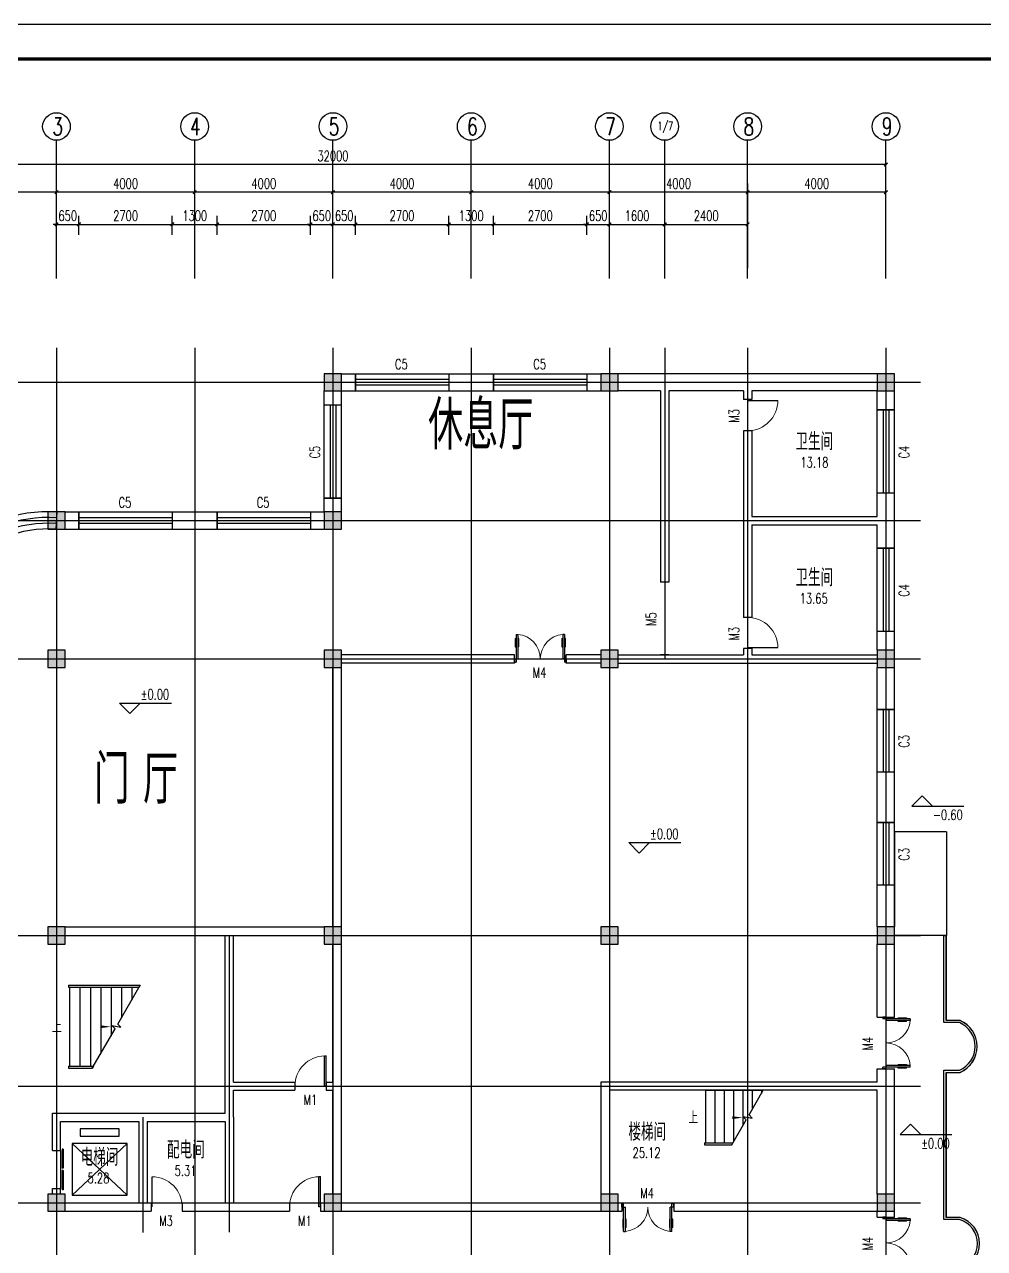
# Model space of a CAD drawing. Extents: x 11228 to 95328, y 8540 to 67940.
# Drawn here: x 36071 to 63851, y 32533 to 67940 of the extents above; entities that cross this region are included whole.
import ezdxf
from ezdxf.enums import TextEntityAlignment as Align

# ---------------------------------------------------------------- set-up
doc = ezdxf.new("R2010")
doc.units = 0
doc.header["$LTSCALE"] = 1000
for name, color, linetype in [('AXIS_TEXT', 7, 'Continuous'), ('建-三维-楼梯', 2, 'Continuous'), ('建-台阶', 2, 'Continuous'), ('建-图框', 4, 'Continuous'), ('建-坡道', 2, 'Continuous'), ('建-墙-砖', 9, 'Continuous'), ('建-尺寸', 3, 'Continuous'), ('建-房间', 7, 'Continuous'), ('建-扶手', 3, 'Continuous'), ('建-文字', 7, 'Continuous'), ('建-柱', 9, 'Continuous'), ('建-标高', 3, 'Continuous'), ('建-电梯', 2, 'Continuous'), ('建-窗', 4, 'Continuous'), ('建-箭头', 3, 'Continuous'), ('建-轴', 1, 'Continuous'), ('建-轴-标注', 3, 'Continuous')]:
    doc.layers.add(name, color=color, linetype=linetype)
doc.styles.add('A-AREA', font='SIMPLEX', dxfattribs={"bigfont": 'GBCBIG'})
doc.styles.add('A-AXIS-LABEL', font='COMPLEX', dxfattribs={"bigfont": 'GBCBIG'})
doc.styles.add('A-DIM_T3', font='SIMPLEX', dxfattribs={"width": 0.705882, "bigfont": 'GBCBIG'})
doc.styles.add('A-STANDARD', font='SIMPLEX', dxfattribs={"bigfont": 'GBCBIG'})
doc.styles.add('A-WIN-LABEL', font='SIMPLEX', dxfattribs={"bigfont": 'GBCBIG'})
doc.styles.add('COMPLEX', font='COMPLEX')
doc.styles.get("Standard").update_dxf_attribs({"font": 'gbenor.shx', "bigfont": 'gbcbig.shx'})
doc.dimstyles.new('A-DIM-100', dxfattribs={"dimscale": 100, "dimtxt": 2.975, "dimasz": 1, "dimexe": 2.5, "dimexo": 3, "dimgap": 1, "dimtad": 1, "dimdec": 0, "dimzin": 0, "dimdsep": 46, "dimtxsty": 'A-DIM_T3', "dimblk": 'ARCHTICK', "dimcen": 0.09, "dimclrt": 7, "dimazin": 2, "dimtfac": 1, "dimtdec": 0, "dimtix": 1, "dimtmove": 2, "dimatfit": 3, "dimfxl": 0, "dimtolj": 1, "dimtzin": 0, "dimarcsym": 0})

# ---------------------------------------------------------------- blocks, each defined once
blk = doc.blocks.new('_ArchTick')
at = {"color": 0, "linetype": 'ByBlock', "const_width": 0.4}
blk.add_lwpolyline([(-0.5, -0.5), (0.5, 0.5)], dxfattribs=at)
blk = doc.blocks.new('*D232')
at = {"layer": 'Defpoints', "color": 0}
for p in [(56997, 63089), (56997, 60589), (60997, 60589)]:
    blk.add_point(p, dxfattribs=at)
at = {"layer": '建-轴-标注', "color": 0, "lineweight": -2}
for p, q in [((56997, 60889), (56997, 63339)), ((60997, 63089), (56997, 63089)), ((60997, 60889), (60997, 63339))]:
    blk.add_line(p, q, dxfattribs=at)
at = {"layer": '建-轴-标注', "color": 0, "linetype": 'ByBlock', "lineweight": -2, "xscale": 100, "yscale": 100, "zscale": 100, "rotation": 180}
blk.add_blockref('_ArchTick', (56997, 63089), dxfattribs=at)
at = {"layer": '建-轴-标注', "color": 0, "linetype": 'ByBlock', "lineweight": -2, "xscale": 100, "yscale": 100, "zscale": 100}
blk.add_blockref('_ArchTick', (60997, 63089), dxfattribs=at)
at = {"layer": '建-轴-标注', "color": 7, "insert": (58997, 63338), "char_height": 297.5, "attachment_point": 5, "style": 'A-DIM_T3'}
blk.add_mtext('\\A1;4000', dxfattribs=at)
blk = doc.blocks.new('*D233')
at = {"layer": 'Defpoints', "color": 0}
for p in [(52997, 63089), (52997, 60589), (56997, 60589)]:
    blk.add_point(p, dxfattribs=at)
at = {"layer": '建-轴-标注', "color": 0, "lineweight": -2}
for p, q in [((52997, 60889), (52997, 63339)), ((56997, 63089), (52997, 63089)), ((56997, 60889), (56997, 63339))]:
    blk.add_line(p, q, dxfattribs=at)
at = {"layer": '建-轴-标注', "color": 0, "linetype": 'ByBlock', "lineweight": -2, "xscale": 100, "yscale": 100, "zscale": 100, "rotation": 180}
blk.add_blockref('_ArchTick', (52997, 63089), dxfattribs=at)
at = {"layer": '建-轴-标注', "color": 0, "linetype": 'ByBlock', "lineweight": -2, "xscale": 100, "yscale": 100, "zscale": 100}
blk.add_blockref('_ArchTick', (56997, 63089), dxfattribs=at)
at = {"layer": '建-轴-标注', "color": 7, "insert": (54997, 63338), "char_height": 297.5, "attachment_point": 5, "style": 'A-DIM_T3'}
blk.add_mtext('\\A1;4000', dxfattribs=at)
blk = doc.blocks.new('*D234')
at = {"layer": 'Defpoints', "color": 0}
for p in [(48997, 63089), (48997, 60589), (52997, 60589)]:
    blk.add_point(p, dxfattribs=at)
at = {"layer": '建-轴-标注', "color": 0, "lineweight": -2}
for p, q in [((48997, 60889), (48997, 63339)), ((52997, 63089), (48997, 63089)), ((52997, 60889), (52997, 63339))]:
    blk.add_line(p, q, dxfattribs=at)
at = {"layer": '建-轴-标注', "color": 0, "linetype": 'ByBlock', "lineweight": -2, "xscale": 100, "yscale": 100, "zscale": 100, "rotation": 180}
blk.add_blockref('_ArchTick', (48997, 63089), dxfattribs=at)
at = {"layer": '建-轴-标注', "color": 0, "linetype": 'ByBlock', "lineweight": -2, "xscale": 100, "yscale": 100, "zscale": 100}
blk.add_blockref('_ArchTick', (52997, 63089), dxfattribs=at)
at = {"layer": '建-轴-标注', "color": 7, "insert": (50997, 63338), "char_height": 297.5, "attachment_point": 5, "style": 'A-DIM_T3'}
blk.add_mtext('\\A1;4000', dxfattribs=at)
blk = doc.blocks.new('*D235')
at = {"layer": 'Defpoints', "color": 0}
for p in [(44997, 63089), (44997, 60589), (48997, 60589)]:
    blk.add_point(p, dxfattribs=at)
at = {"layer": '建-轴-标注', "color": 0, "lineweight": -2}
for p, q in [((44997, 60889), (44997, 63339)), ((48997, 63089), (44997, 63089)), ((48997, 60889), (48997, 63339))]:
    blk.add_line(p, q, dxfattribs=at)
at = {"layer": '建-轴-标注', "color": 0, "linetype": 'ByBlock', "lineweight": -2, "xscale": 100, "yscale": 100, "zscale": 100, "rotation": 180}
blk.add_blockref('_ArchTick', (44997, 63089), dxfattribs=at)
at = {"layer": '建-轴-标注', "color": 0, "linetype": 'ByBlock', "lineweight": -2, "xscale": 100, "yscale": 100, "zscale": 100}
blk.add_blockref('_ArchTick', (48997, 63089), dxfattribs=at)
at = {"layer": '建-轴-标注', "color": 7, "insert": (46997, 63338), "char_height": 297.5, "attachment_point": 5, "style": 'A-DIM_T3'}
blk.add_mtext('\\A1;4000', dxfattribs=at)
blk = doc.blocks.new('*D236')
at = {"layer": 'Defpoints', "color": 0}
for p in [(40997, 63089), (40997, 60589), (44997, 60589)]:
    blk.add_point(p, dxfattribs=at)
at = {"layer": '建-轴-标注', "color": 0, "lineweight": -2}
for p, q in [((40997, 60889), (40997, 63339)), ((44997, 63089), (40997, 63089)), ((44997, 60889), (44997, 63339))]:
    blk.add_line(p, q, dxfattribs=at)
at = {"layer": '建-轴-标注', "color": 0, "linetype": 'ByBlock', "lineweight": -2, "xscale": 100, "yscale": 100, "zscale": 100, "rotation": 180}
blk.add_blockref('_ArchTick', (40997, 63089), dxfattribs=at)
at = {"layer": '建-轴-标注', "color": 0, "linetype": 'ByBlock', "lineweight": -2, "xscale": 100, "yscale": 100, "zscale": 100}
blk.add_blockref('_ArchTick', (44997, 63089), dxfattribs=at)
at = {"layer": '建-轴-标注', "color": 7, "insert": (42997, 63338), "char_height": 297.5, "attachment_point": 5, "style": 'A-DIM_T3'}
blk.add_mtext('\\A1;4000', dxfattribs=at)
blk = doc.blocks.new('*D237')
at = {"layer": 'Defpoints', "color": 0}
for p in [(36997, 63089), (36997, 60589), (40997, 60589)]:
    blk.add_point(p, dxfattribs=at)
at = {"layer": '建-轴-标注', "color": 0, "lineweight": -2}
for p, q in [((36997, 60889), (36997, 63339)), ((40997, 63089), (36997, 63089)), ((40997, 60889), (40997, 63339))]:
    blk.add_line(p, q, dxfattribs=at)
at = {"layer": '建-轴-标注', "color": 0, "linetype": 'ByBlock', "lineweight": -2, "xscale": 100, "yscale": 100, "zscale": 100, "rotation": 180}
blk.add_blockref('_ArchTick', (36997, 63089), dxfattribs=at)
at = {"layer": '建-轴-标注', "color": 0, "linetype": 'ByBlock', "lineweight": -2, "xscale": 100, "yscale": 100, "zscale": 100}
blk.add_blockref('_ArchTick', (40997, 63089), dxfattribs=at)
at = {"layer": '建-轴-标注', "color": 7, "insert": (38997, 63338), "char_height": 297.5, "attachment_point": 5, "style": 'A-DIM_T3'}
blk.add_mtext('\\A1;4000', dxfattribs=at)
blk = doc.blocks.new('*D238')
at = {"layer": 'Defpoints', "color": 0}
for p in [(32997, 63089), (32997, 60589), (36997, 60589)]:
    blk.add_point(p, dxfattribs=at)
at = {"layer": '建-轴-标注', "color": 0, "lineweight": -2}
for p, q in [((32997, 60889), (32997, 63339)), ((36997, 63089), (32997, 63089)), ((36997, 60889), (36997, 63339))]:
    blk.add_line(p, q, dxfattribs=at)
at = {"layer": '建-轴-标注', "color": 0, "linetype": 'ByBlock', "lineweight": -2, "xscale": 100, "yscale": 100, "zscale": 100, "rotation": 180}
blk.add_blockref('_ArchTick', (32997, 63089), dxfattribs=at)
at = {"layer": '建-轴-标注', "color": 0, "linetype": 'ByBlock', "lineweight": -2, "xscale": 100, "yscale": 100, "zscale": 100}
blk.add_blockref('_ArchTick', (36997, 63089), dxfattribs=at)
at = {"layer": '建-轴-标注', "color": 7, "insert": (34997, 63338), "char_height": 297.5, "attachment_point": 5, "style": 'A-DIM_T3'}
blk.add_mtext('\\A1;4000', dxfattribs=at)
blk = doc.blocks.new('*D240')
at = {"layer": 'Defpoints', "color": 0}
for p in [(28997, 63889), (28997, 60589), (60997, 60589)]:
    blk.add_point(p, dxfattribs=at)
at = {"layer": '建-轴-标注', "color": 0, "lineweight": -2}
for p, q in [((28997, 60889), (28997, 64139)), ((60997, 60889), (60997, 64139)), ((60997, 63889), (28997, 63889))]:
    blk.add_line(p, q, dxfattribs=at)
at = {"layer": '建-轴-标注', "color": 0, "linetype": 'ByBlock', "lineweight": -2, "xscale": 100, "yscale": 100, "zscale": 100, "rotation": 180}
blk.add_blockref('_ArchTick', (28997, 63889), dxfattribs=at)
at = {"layer": '建-轴-标注', "color": 0, "linetype": 'ByBlock', "lineweight": -2, "xscale": 100, "yscale": 100, "zscale": 100}
blk.add_blockref('_ArchTick', (60997, 63889), dxfattribs=at)
at = {"layer": '建-轴-标注', "color": 7, "insert": (44997, 64138), "char_height": 297.5, "attachment_point": 5, "style": 'A-DIM_T3'}
blk.add_mtext('\\A1;32000', dxfattribs=at)
blk = doc.blocks.new('_AXISO')
blk.add_circle((0, 0), 0.5)
at = {"layer": 'AXIS_TEXT', "style": 'COMPLEX'}
blk.add_attdef('A', text='', height=0.56, dxfattribs=at).set_placement((-0.25, -0.28), (0.25, -0.28), align=Align.FIT)
blk = doc.blocks.new('二维门库$系统图库$00000127')
at = {"color": 0, "linetype": 'Continuous'}
for p, q in [((-0.033, 0.795), (-0.533, 0.795)), ((-0.533, 0.795), (-0.533, 0.69)), ((-0.033, 0.69), (-0.533, 0.69)), ((-0.033, 0.795), (-0.033, 0.69)), ((0.033, 0.795), (0.033, 0.69)), ((0.533, 0.795), (0.033, 0.795)), ((0.533, 0.69), (0.033, 0.69)), ((0.533, 0.795), (0.533, 0.69)), ((0.5, 0.5), (-0.5, 0.5))]:
    blk.add_line(p, q, dxfattribs=at)
blk = doc.blocks.new('二维门库$系统图库$00000001')
at = {"color": 0}
for p, q in [((0.45, 0.975), (0.5, 0.975)), ((0.45, 0), (0.45, 0.975)), ((0.5, 0), (0.5, 0.975)), ((0.5, 0), (0.45, 0))]:
    blk.add_line(p, q, dxfattribs=at)
at = {"color": 0, "lineweight": 13}
blk.add_arc((0.475, 0), 0.975, 91.4693, 180, dxfattribs=at)
blk = doc.blocks.new('二维门库$系统图库$00000011')
at = {"lineweight": 13}
for p, q in [((-0.483, 0.396), (-0.483, 0.235)), ((-0.417, 0.396), (-0.417, 0.235)), ((0.417, 0.396), (0.417, 0.235)), ((0.483, 0.396), (0.483, 0.235))]:
    blk.add_line(p, q, dxfattribs=at)
for p, q in [((-0.483, 0.396), (-0.467, 0.396)), ((-0.467, 0.471), (-0.467, -0.062)), ((-0.467, 0.471), (-0.433, 0.471)), ((-0.433, 0.471), (-0.433, 0.004)), ((-0.417, 0.396), (-0.433, 0.396)), ((0.417, 0.396), (0.433, 0.396)), ((0.433, 0.471), (0.433, 0.004)), ((0.467, 0.471), (0.433, 0.471)), ((0.467, 0.471), (0.467, -0.062)), ((0.483, 0.396), (0.467, 0.396)), ((-0.5, 0.004), (-0.433, 0.004)), ((-0.5, 0.004), (-0.5, -0.062)), ((-0.483, 0.235), (-0.467, 0.235)), ((-0.417, 0.235), (-0.433, 0.235)), ((0.417, 0.235), (0.433, 0.235)), ((0.5, 0.004), (0.433, 0.004)), ((0.483, 0.235), (0.467, 0.235)), ((0.5, 0.004), (0.5, -0.062)), ((-0.5, -0.062), (-0.467, -0.062)), ((0.5, -0.062), (0.467, -0.062))]:
    blk.add_line(p, q)
for centre, start, end in [((-0.467, 0.004), 0, 85.904), ((0.467, 0.004), 94.096, 180)]:
    blk.add_arc(centre, 0.467, start, end, dxfattribs=at)
blk = doc.blocks.new('二维窗库$系统图库$00000001')
at = {"color": 0}
for points in [[(-0.5, 0.5), (-0.5, -0.5)], [(-0.5, 0.5), (0.5, 0.5)], [(0.5, -0.5), (0.5, 0.5)], [(0.5, 0.167), (-0.5, 0.167)], [(0.5, -0.167), (-0.5, -0.167)], [(-0.5, -0.5), (0.5, -0.5)]]:
    blk.add_lwpolyline(points, dxfattribs=at)
blk = doc.blocks.new('二维门库$系统图库$00000003')
blk.add_line((0.47, 0), (0.47, 0.97))
at = {"lineweight": 13}
blk.add_arc((0.47, 0), 0.97, 90, 180, dxfattribs=at)
blk = doc.blocks.new('*D316')
at = {"layer": 'Defpoints', "color": 0}
for p in [(37647, 62159), (36997, 61559), (37647, 61559)]:
    blk.add_point(p, dxfattribs=at)
at = {"layer": '建-尺寸', "color": 0, "lineweight": -2}
for p, q in [((36997, 61859), (36997, 62409)), ((37647, 61859), (37647, 62409)), ((36997, 62159), (36897, 62159)), ((36997, 62159), (37647, 62159)), ((37647, 62159), (37747, 62159))]:
    blk.add_line(p, q, dxfattribs=at)
at = {"layer": '建-尺寸', "color": 0, "linetype": 'ByBlock', "lineweight": -2, "xscale": 100, "yscale": 100, "zscale": 100}
blk.add_blockref('_ArchTick', (36997, 62159), dxfattribs=at)
at = {"layer": '建-尺寸', "color": 0, "linetype": 'ByBlock', "lineweight": -2, "xscale": 100, "yscale": 100, "zscale": 100, "rotation": 180}
blk.add_blockref('_ArchTick', (37647, 62159), dxfattribs=at)
at = {"layer": '建-尺寸', "color": 7, "insert": (37322, 62408), "char_height": 297.5, "attachment_point": 5, "style": 'A-DIM_T3'}
blk.add_mtext('\\A1;650', dxfattribs=at)
blk = doc.blocks.new('*D317')
at = {"layer": 'Defpoints', "color": 0}
for p in [(40347, 62159), (37647, 61559), (40347, 61559)]:
    blk.add_point(p, dxfattribs=at)
at = {"layer": '建-尺寸', "color": 0, "lineweight": -2}
for p, q in [((37647, 61859), (37647, 62409)), ((40347, 61859), (40347, 62409)), ((37647, 62159), (40347, 62159))]:
    blk.add_line(p, q, dxfattribs=at)
at = {"layer": '建-尺寸', "color": 0, "linetype": 'ByBlock', "lineweight": -2, "xscale": 100, "yscale": 100, "zscale": 100, "rotation": 180}
blk.add_blockref('_ArchTick', (37647, 62159), dxfattribs=at)
at = {"layer": '建-尺寸', "color": 0, "linetype": 'ByBlock', "lineweight": -2, "xscale": 100, "yscale": 100, "zscale": 100}
blk.add_blockref('_ArchTick', (40347, 62159), dxfattribs=at)
at = {"layer": '建-尺寸', "color": 7, "insert": (38997, 62408), "char_height": 297.5, "attachment_point": 5, "style": 'A-DIM_T3'}
blk.add_mtext('\\A1;2700', dxfattribs=at)
blk = doc.blocks.new('*D318')
at = {"layer": 'Defpoints', "color": 0}
for p in [(41647, 62159), (40347, 61559), (41647, 61559)]:
    blk.add_point(p, dxfattribs=at)
at = {"layer": '建-尺寸', "color": 0, "lineweight": -2}
for p, q in [((40347, 61859), (40347, 62409)), ((41647, 61859), (41647, 62409)), ((40347, 62159), (41647, 62159))]:
    blk.add_line(p, q, dxfattribs=at)
at = {"layer": '建-尺寸', "color": 0, "linetype": 'ByBlock', "lineweight": -2, "xscale": 100, "yscale": 100, "zscale": 100, "rotation": 180}
blk.add_blockref('_ArchTick', (40347, 62159), dxfattribs=at)
at = {"layer": '建-尺寸', "color": 0, "linetype": 'ByBlock', "lineweight": -2, "xscale": 100, "yscale": 100, "zscale": 100}
blk.add_blockref('_ArchTick', (41647, 62159), dxfattribs=at)
at = {"layer": '建-尺寸', "color": 7, "insert": (40997, 62408), "char_height": 297.5, "attachment_point": 5, "style": 'A-DIM_T3'}
blk.add_mtext('\\A1;1300', dxfattribs=at)
blk = doc.blocks.new('*D319')
at = {"layer": 'Defpoints', "color": 0}
for p in [(44347, 62159), (41647, 61559), (44347, 61559)]:
    blk.add_point(p, dxfattribs=at)
at = {"layer": '建-尺寸', "color": 0, "lineweight": -2}
for p, q in [((41647, 61859), (41647, 62409)), ((44347, 61859), (44347, 62409)), ((41647, 62159), (44347, 62159))]:
    blk.add_line(p, q, dxfattribs=at)
at = {"layer": '建-尺寸', "color": 0, "linetype": 'ByBlock', "lineweight": -2, "xscale": 100, "yscale": 100, "zscale": 100, "rotation": 180}
blk.add_blockref('_ArchTick', (41647, 62159), dxfattribs=at)
at = {"layer": '建-尺寸', "color": 0, "linetype": 'ByBlock', "lineweight": -2, "xscale": 100, "yscale": 100, "zscale": 100}
blk.add_blockref('_ArchTick', (44347, 62159), dxfattribs=at)
at = {"layer": '建-尺寸', "color": 7, "insert": (42997, 62408), "char_height": 297.5, "attachment_point": 5, "style": 'A-DIM_T3'}
blk.add_mtext('\\A1;2700', dxfattribs=at)
blk = doc.blocks.new('*D320')
at = {"layer": 'Defpoints', "color": 0}
for p in [(44997, 62159), (44347, 61559), (44997, 61559)]:
    blk.add_point(p, dxfattribs=at)
at = {"layer": '建-尺寸', "color": 0, "lineweight": -2}
for p, q in [((44347, 61859), (44347, 62409)), ((44997, 61859), (44997, 62409)), ((44347, 62159), (44247, 62159)), ((44347, 62159), (44997, 62159)), ((44997, 62159), (45097, 62159))]:
    blk.add_line(p, q, dxfattribs=at)
at = {"layer": '建-尺寸', "color": 0, "linetype": 'ByBlock', "lineweight": -2, "xscale": 100, "yscale": 100, "zscale": 100}
blk.add_blockref('_ArchTick', (44347, 62159), dxfattribs=at)
at = {"layer": '建-尺寸', "color": 0, "linetype": 'ByBlock', "lineweight": -2, "xscale": 100, "yscale": 100, "zscale": 100, "rotation": 180}
blk.add_blockref('_ArchTick', (44997, 62159), dxfattribs=at)
at = {"layer": '建-尺寸', "color": 7, "insert": (44672, 62408), "char_height": 297.5, "attachment_point": 5, "style": 'A-DIM_T3'}
blk.add_mtext('\\A1;650', dxfattribs=at)
blk = doc.blocks.new('*D321')
at = {"layer": 'Defpoints', "color": 0}
for p in [(45647, 62159), (44997, 61559), (45647, 61559)]:
    blk.add_point(p, dxfattribs=at)
at = {"layer": '建-尺寸', "color": 0, "lineweight": -2}
for p, q in [((44997, 61859), (44997, 62409)), ((45647, 61859), (45647, 62409)), ((44997, 62159), (44897, 62159)), ((44997, 62159), (45647, 62159)), ((45647, 62159), (45747, 62159))]:
    blk.add_line(p, q, dxfattribs=at)
at = {"layer": '建-尺寸', "color": 0, "linetype": 'ByBlock', "lineweight": -2, "xscale": 100, "yscale": 100, "zscale": 100}
blk.add_blockref('_ArchTick', (44997, 62159), dxfattribs=at)
at = {"layer": '建-尺寸', "color": 0, "linetype": 'ByBlock', "lineweight": -2, "xscale": 100, "yscale": 100, "zscale": 100, "rotation": 180}
blk.add_blockref('_ArchTick', (45647, 62159), dxfattribs=at)
at = {"layer": '建-尺寸', "color": 7, "insert": (45322, 62408), "char_height": 297.5, "attachment_point": 5, "style": 'A-DIM_T3'}
blk.add_mtext('\\A1;650', dxfattribs=at)
blk = doc.blocks.new('*D322')
at = {"layer": 'Defpoints', "color": 0}
for p in [(48347, 62159), (45647, 61559), (48347, 61559)]:
    blk.add_point(p, dxfattribs=at)
at = {"layer": '建-尺寸', "color": 0, "lineweight": -2}
for p, q in [((45647, 61859), (45647, 62409)), ((48347, 61859), (48347, 62409)), ((45647, 62159), (48347, 62159))]:
    blk.add_line(p, q, dxfattribs=at)
at = {"layer": '建-尺寸', "color": 0, "linetype": 'ByBlock', "lineweight": -2, "xscale": 100, "yscale": 100, "zscale": 100, "rotation": 180}
blk.add_blockref('_ArchTick', (45647, 62159), dxfattribs=at)
at = {"layer": '建-尺寸', "color": 0, "linetype": 'ByBlock', "lineweight": -2, "xscale": 100, "yscale": 100, "zscale": 100}
blk.add_blockref('_ArchTick', (48347, 62159), dxfattribs=at)
at = {"layer": '建-尺寸', "color": 7, "insert": (46997, 62408), "char_height": 297.5, "attachment_point": 5, "style": 'A-DIM_T3'}
blk.add_mtext('\\A1;2700', dxfattribs=at)
blk = doc.blocks.new('*D323')
at = {"layer": 'Defpoints', "color": 0}
for p in [(49647, 62159), (48347, 61559), (49647, 61559)]:
    blk.add_point(p, dxfattribs=at)
at = {"layer": '建-尺寸', "color": 0, "lineweight": -2}
for p, q in [((48347, 61859), (48347, 62409)), ((49647, 61859), (49647, 62409)), ((48347, 62159), (49647, 62159))]:
    blk.add_line(p, q, dxfattribs=at)
at = {"layer": '建-尺寸', "color": 0, "linetype": 'ByBlock', "lineweight": -2, "xscale": 100, "yscale": 100, "zscale": 100, "rotation": 180}
blk.add_blockref('_ArchTick', (48347, 62159), dxfattribs=at)
at = {"layer": '建-尺寸', "color": 0, "linetype": 'ByBlock', "lineweight": -2, "xscale": 100, "yscale": 100, "zscale": 100}
blk.add_blockref('_ArchTick', (49647, 62159), dxfattribs=at)
at = {"layer": '建-尺寸', "color": 7, "insert": (48997, 62408), "char_height": 297.5, "attachment_point": 5, "style": 'A-DIM_T3'}
blk.add_mtext('\\A1;1300', dxfattribs=at)
blk = doc.blocks.new('*D324')
at = {"layer": 'Defpoints', "color": 0}
for p in [(52347, 62159), (49647, 61559), (52347, 61559)]:
    blk.add_point(p, dxfattribs=at)
at = {"layer": '建-尺寸', "color": 0, "lineweight": -2}
for p, q in [((49647, 61859), (49647, 62409)), ((52347, 61859), (52347, 62409)), ((49647, 62159), (52347, 62159))]:
    blk.add_line(p, q, dxfattribs=at)
at = {"layer": '建-尺寸', "color": 0, "linetype": 'ByBlock', "lineweight": -2, "xscale": 100, "yscale": 100, "zscale": 100, "rotation": 180}
blk.add_blockref('_ArchTick', (49647, 62159), dxfattribs=at)
at = {"layer": '建-尺寸', "color": 0, "linetype": 'ByBlock', "lineweight": -2, "xscale": 100, "yscale": 100, "zscale": 100}
blk.add_blockref('_ArchTick', (52347, 62159), dxfattribs=at)
at = {"layer": '建-尺寸', "color": 7, "insert": (50997, 62408), "char_height": 297.5, "attachment_point": 5, "style": 'A-DIM_T3'}
blk.add_mtext('\\A1;2700', dxfattribs=at)
blk = doc.blocks.new('*D325')
at = {"layer": 'Defpoints', "color": 0}
for p in [(52997, 62159), (52347, 61559), (52997, 61559)]:
    blk.add_point(p, dxfattribs=at)
at = {"layer": '建-尺寸', "color": 0, "lineweight": -2}
for p, q in [((52347, 61859), (52347, 62409)), ((52997, 61859), (52997, 62409)), ((52347, 62159), (52247, 62159)), ((52347, 62159), (52997, 62159)), ((52997, 62159), (53097, 62159))]:
    blk.add_line(p, q, dxfattribs=at)
at = {"layer": '建-尺寸', "color": 0, "linetype": 'ByBlock', "lineweight": -2, "xscale": 100, "yscale": 100, "zscale": 100}
blk.add_blockref('_ArchTick', (52347, 62159), dxfattribs=at)
at = {"layer": '建-尺寸', "color": 0, "linetype": 'ByBlock', "lineweight": -2, "xscale": 100, "yscale": 100, "zscale": 100, "rotation": 180}
blk.add_blockref('_ArchTick', (52997, 62159), dxfattribs=at)
at = {"layer": '建-尺寸', "color": 7, "insert": (52672, 62408), "char_height": 297.5, "attachment_point": 5, "style": 'A-DIM_T3'}
blk.add_mtext('\\A1;650', dxfattribs=at)
blk = doc.blocks.new('*D326')
at = {"layer": 'Defpoints', "color": 0}
for p in [(54597, 62159), (52997, 61559), (54597, 61559)]:
    blk.add_point(p, dxfattribs=at)
at = {"layer": '建-尺寸', "color": 0, "lineweight": -2}
for p, q in [((52997, 61859), (52997, 62409)), ((54597, 61859), (54597, 62409)), ((52997, 62159), (54597, 62159))]:
    blk.add_line(p, q, dxfattribs=at)
at = {"layer": '建-尺寸', "color": 0, "linetype": 'ByBlock', "lineweight": -2, "xscale": 100, "yscale": 100, "zscale": 100, "rotation": 180}
blk.add_blockref('_ArchTick', (52997, 62159), dxfattribs=at)
at = {"layer": '建-尺寸', "color": 0, "linetype": 'ByBlock', "lineweight": -2, "xscale": 100, "yscale": 100, "zscale": 100}
blk.add_blockref('_ArchTick', (54597, 62159), dxfattribs=at)
at = {"layer": '建-尺寸', "color": 7, "insert": (53797, 62408), "char_height": 297.5, "attachment_point": 5, "style": 'A-DIM_T3'}
blk.add_mtext('\\A1;1600', dxfattribs=at)
blk = doc.blocks.new('*D327')
at = {"layer": 'Defpoints', "color": 0}
for p in [(56997, 62159), (54597, 61559), (56997, 61559)]:
    blk.add_point(p, dxfattribs=at)
at = {"layer": '建-尺寸', "color": 0, "lineweight": -2}
for p, q in [((54597, 61859), (54597, 62409)), ((56997, 61859), (56997, 62409)), ((54597, 62159), (56997, 62159))]:
    blk.add_line(p, q, dxfattribs=at)
at = {"layer": '建-尺寸', "color": 0, "linetype": 'ByBlock', "lineweight": -2, "xscale": 100, "yscale": 100, "zscale": 100, "rotation": 180}
blk.add_blockref('_ArchTick', (54597, 62159), dxfattribs=at)
at = {"layer": '建-尺寸', "color": 0, "linetype": 'ByBlock', "lineweight": -2, "xscale": 100, "yscale": 100, "zscale": 100}
blk.add_blockref('_ArchTick', (56997, 62159), dxfattribs=at)
at = {"layer": '建-尺寸', "color": 7, "insert": (55797, 62408), "char_height": 297.5, "attachment_point": 5, "style": 'A-DIM_T3'}
blk.add_mtext('\\A1;2400', dxfattribs=at)

msp = doc.modelspace()

# ---------------------------------------------------------------- hatches: boundary and pattern name
at = {"layer": '建-柱'}
for points in [[(45246.9, 57839), (44746.9, 57839), (44746.9, 57339), (45246.9, 57339)], [(53246.9, 57839), (52746.9, 57839), (52746.9, 57339), (53246.9, 57339)], [(61246.9, 57839), (60746.9, 57839), (60746.9, 57339), (61246.9, 57339)], [(37246.9, 53839), (36746.9, 53839), (36746.9, 53339), (37246.9, 53339)], [(45246.9, 53839), (44746.9, 53839), (44746.9, 53339), (45246.9, 53339)], [(37246.9, 49839), (36746.9, 49839), (36746.9, 49339), (37246.9, 49339)], [(45246.9, 49839), (44746.9, 49839), (44746.9, 49339), (45246.9, 49339)], [(53246.9, 49839), (52746.9, 49839), (52746.9, 49339), (53246.9, 49339)], [(61246.9, 49839), (60746.9, 49839), (60746.9, 49339), (61246.9, 49339)], [(37246.9, 41839), (36746.9, 41839), (36746.9, 41339), (37246.9, 41339)], [(45246.9, 41839), (44746.9, 41839), (44746.9, 41339), (45246.9, 41339)], [(53246.9, 41839), (52746.9, 41839), (52746.9, 41339), (53246.9, 41339)], [(61246.9, 41839), (60746.9, 41839), (60746.9, 41339), (61246.9, 41339)], [(37246.9, 34109), (36746.9, 34109), (36746.9, 33609), (37246.9, 33609)], [(45246.9, 34109), (44746.9, 34109), (44746.9, 33609), (45246.9, 33609)], [(53246.9, 34109), (52746.9, 34109), (52746.9, 33609), (53246.9, 33609)], [(61246.9, 34109), (60746.9, 34109), (60746.9, 33609), (61246.9, 33609)]]:
    msp.add_hatch(color=8, dxfattribs=at).paths.add_polyline_path(points, flags=17)

# ---------------------------------------------------------------- linework, layer by layer
at = {"layer": '建-三维-楼梯'}
for p, q in [((37346.9, 40149), (37346.9, 40089)), ((37376.9, 40089), (37376.9, 37809)), ((37676.9, 40089), (37676.9, 37809)), ((37976.9, 40089), (37976.9, 37809)), ((38276.9, 40089), (38276.9, 38169.5)), ((38576.9, 40089), (38576.9, 38689.2)), ((38876.9, 40089), (38876.9, 39208.8)), ((39176.9, 40089), (39176.9, 39728.4)), ((39419.7, 40149), (39385.1, 40089)), ((37346.9, 37809), (37346.9, 37749)), ((38068.7, 37809), (38034.1, 37749)), ((55776.9, 37109), (57448, 37109)), ((55776.9, 37109), (55776.9, 35589)), ((56046.9, 37109), (56046.9, 35589)), ((56316.9, 37109), (56316.9, 35589)), ((56586.9, 37109), (56586.9, 35617.5)), ((56856.9, 37109), (56856.9, 36085.1)), ((57126.9, 37109), (57126.9, 36552.8)), ((57396.9, 37109), (57396.9, 37020.4)), ((55746.9, 35589), (55746.9, 35529)), ((56535.8, 35529), (56570.4, 35589))]:
    msp.add_line(p, q, dxfattribs=at)
for points in [[(37346.9, 40149), (39419.7, 40149)], [(37346.9, 40089), (39385.1, 40089)], [(38034.1, 37749), (38692, 38888.5), (38596.5, 38983.9), (38861.4, 38937.2), (38771.8, 39026.8), (39419.7, 40149)], [(37346.9, 37809), (38068.7, 37809)], [(37346.9, 37749), (38034.1, 37749)], [(56535.8, 35529), (56957, 36258.5), (56861.5, 36353.9), (57126.4, 36307.2), (57036.8, 36396.8), (57448, 37109)], [(55746.9, 35589), (56570.4, 35589)], [(55746.9, 35529), (56535.8, 35529)]]:
    msp.add_lwpolyline(points, dxfattribs=at)
at = {"layer": '建-台阶'}
for p, q in [((62746.9, 41589), (61246.9, 41589)), ((62746.9, 39129), (62746.9, 41589)), ((63146.9, 39129), (62746.9, 39129)), ((62746.9, 33429), (62746.9, 37629)), ((62746.9, 37629), (63146.9, 37629)), ((63146.9, 33429), (62746.9, 33429))]:
    msp.add_line(p, q, dxfattribs=at)
for centre, radius, start, end in [((62820.9, 38379), 817.8, 293.49546, 66.50454), ((62921.3, 32679), 783.2, 286.74141, 73.25859)]:
    msp.add_arc(centre, radius, start, end, dxfattribs=at)
at = {"layer": '建-图框'}
msp.add_lwpolyline([(11227.8, 8540.2), (95327.8, 8540.2), (95327.8, 67940.2), (11227.8, 67940.2)], close=True, dxfattribs=at)
at = {"layer": '建-图框', "const_width": 100}
msp.add_lwpolyline([(13727.8, 9540.2), (94327.8, 9540.2), (94327.8, 66940.2), (13727.8, 66940.2)], close=True, dxfattribs=at)
at = {"layer": '建-坡道'}
for p, q in [((62746.9, 44589), (61246.9, 44589)), ((61246.9, 44589), (61246.9, 41839)), ((62746.9, 44589), (62746.9, 41589)), ((62746.9, 41589), (61246.9, 41589))]:
    msp.add_line(p, q, dxfattribs=at)
at = {"layer": '建-墙-砖'}
for p, q in [((45246.9, 57839), (45646.9, 57839)), ((48346.9, 57839), (49646.9, 57839)), ((52346.9, 57839), (52746.9, 57839)), ((56996.9, 57839), (53246.9, 57839)), ((60746.9, 57839), (56996.9, 57839)), ((44746.9, 56939), (44746.9, 57339)), ((45246.9, 56939), (45246.9, 57339)), ((45246.9, 57339), (45646.9, 57339)), ((48346.9, 57339), (49646.9, 57339)), ((52346.9, 57339), (52746.9, 57339)), ((54476.9, 57339), (53246.9, 57339)), ((54476.9, 57339), (54476.9, 51809)), ((54716.9, 57339), (54716.9, 51809)), ((56876.9, 57339), (54716.9, 57339)), ((56876.9, 57339), (56876.9, 57089)), ((60746.9, 57339), (57116.9, 57339)), ((57116.9, 57339), (57116.9, 57089)), ((60746.9, 56789), (60746.9, 57339)), ((61246.9, 56789), (61246.9, 57339)), ((56876.9, 56189), (56876.9, 53589)), ((57116.9, 56189), (57116.9, 53709)), ((44746.9, 53839), (44746.9, 54239)), ((45246.9, 53839), (45246.9, 54239)), ((60746.9, 53709), (60746.9, 54389)), ((61246.9, 53589), (61246.9, 54389)), ((37246.9, 53839), (37646.9, 53839)), ((40346.9, 53839), (41646.9, 53839)), ((44346.9, 53839), (44746.9, 53839)), ((56876.9, 53589), (56876.9, 50789)), ((57116.9, 53709), (60746.9, 53709)), ((57116.9, 53469), (60746.9, 53469)), ((57116.9, 53469), (57116.9, 50789)), ((60746.9, 52789), (60746.9, 53469)), ((61246.9, 52789), (61246.9, 53589)), ((37246.9, 53339), (37646.9, 53339)), ((40346.9, 53339), (41646.9, 53339)), ((44346.9, 53339), (44746.9, 53339)), ((60746.9, 49839), (60746.9, 50389)), ((61246.9, 49839), (61246.9, 50389)), ((50246.9, 49709), (45246.9, 49709)), ((52746.9, 49709), (51746.9, 49709)), ((53246.9, 49709), (56876.9, 49709)), ((54476.9, 49709), (54716.9, 49709)), ((56876.9, 49889), (56876.9, 49709)), ((57116.9, 49889), (57116.9, 49709)), ((57116.9, 49709), (60746.9, 49709)), ((44996.9, 41839), (44996.9, 49339)), ((50246.9, 49469), (45246.9, 49469)), ((45246.9, 41839), (45246.9, 49339)), ((52746.9, 49469), (51746.9, 49469)), ((53246.9, 49469), (56996.9, 49469)), ((56996.9, 49469), (60746.9, 49469)), ((60746.9, 48122.3), (60746.9, 49339)), ((61246.9, 48122.3), (61246.9, 49339)), ((60746.9, 44855.6), (60746.9, 46322.3)), ((61246.9, 44855.6), (61246.9, 46322.3)), ((60746.9, 41839), (60746.9, 43055.6)), ((61246.9, 41839), (61246.9, 43055.6)), ((37246.9, 41839), (41996.9, 41839)), ((41996.9, 41839), (44746.9, 41839)), ((37246.9, 41589), (41876.9, 41589)), ((41876.9, 36449), (41876.9, 41589)), ((42116.9, 37349), (42116.9, 41589)), ((42116.9, 41589), (44746.9, 41589)), ((44996.9, 37349), (44996.9, 41339)), ((45246.9, 37229), (45246.9, 41339)), ((60746.9, 39229), (60746.9, 41339)), ((61246.9, 39229), (61246.9, 41339)), ((60746.9, 37349), (60746.9, 37729)), ((61246.9, 37229), (61246.9, 37729)), ((42116.9, 37349), (43896.9, 37349)), ((44796.9, 37349), (44996.9, 37349)), ((45246.9, 34109), (45246.9, 37229)), ((60746.9, 37349), (52746.9, 37349)), ((52746.9, 37349), (52746.9, 34109)), ((61246.9, 34109), (61246.9, 37229)), ((42116.9, 36329), (42116.9, 37109)), ((42116.9, 37109), (43896.9, 37109)), ((44796.9, 37109), (44996.9, 37109)), ((44996.9, 34109), (44996.9, 37109)), ((60746.9, 37109), (52996.9, 37109)), ((52996.9, 37109), (52996.9, 34109)), ((60746.9, 34109), (60746.9, 37109)), ((36876.9, 35371.5), (36876.9, 36449)), ((36876.9, 36449), (39496.9, 36449)), ((37116.9, 35371.5), (37116.9, 36209)), ((37116.9, 36209), (39376.9, 36209)), ((39376.9, 36209), (39376.9, 33859)), ((39496.9, 36449), (41876.9, 36449)), ((39616.9, 36209), (39616.9, 33859)), ((39616.9, 36209), (41876.9, 36209)), ((41876.9, 36209), (41876.9, 33859)), ((42116.9, 36329), (42116.9, 33859)), ((36876.9, 34109), (36876.9, 34271.5)), ((37116.9, 34109), (37116.9, 34271.5)), ((37246.9, 33859), (39376.9, 33859)), ((39616.9, 33859), (39736.9, 33859)), ((40636.9, 33859), (41876.9, 33859)), ((42116.9, 33859), (43736.9, 33859)), ((44636.9, 33859), (44746.9, 33859)), ((45246.9, 33859), (52746.9, 33859)), ((53246.9, 33859), (53356.9, 33859)), ((54856.9, 33859), (60746.9, 33859)), ((37246.9, 33609), (39496.9, 33609)), ((39496.9, 33609), (39736.9, 33609)), ((40636.9, 33609), (41996.9, 33609)), ((41996.9, 33609), (43736.9, 33609)), ((44636.9, 33609), (44746.9, 33609)), ((45246.9, 33609), (52746.9, 33609)), ((53246.9, 33609), (53356.9, 33609)), ((54856.9, 33609), (60746.9, 33609)), ((60746.9, 33444), (60746.9, 33609)), ((61246.9, 33444), (61246.9, 33609))]:
    msp.add_line(p, q, dxfattribs=at)
for points in [[(45646.9, 57839), (45646.9, 57339)], [(48346.9, 57839), (48346.9, 57339)], [(49646.9, 57839), (49646.9, 57339)], [(52346.9, 57839), (52346.9, 57339)], [(57116.9, 57089), (56876.9, 57089)], [(44746.9, 56939), (45246.9, 56939)], [(60746.9, 56789), (61246.9, 56789)], [(57116.9, 56189), (56876.9, 56189)], [(44746.9, 54239), (45246.9, 54239)], [(60746.9, 54389), (61246.9, 54389)], [(37646.9, 53839), (37646.9, 53339)], [(40346.9, 53839), (40346.9, 53339)], [(41646.9, 53839), (41646.9, 53339)], [(44346.9, 53839), (44346.9, 53339)], [(60746.9, 52789), (61246.9, 52789)], [(54716.9, 51809), (54476.9, 51809)], [(57116.9, 50789), (56876.9, 50789)], [(60746.9, 50389), (61246.9, 50389)], [(50246.9, 49469), (50246.9, 49709)], [(51746.9, 49469), (51746.9, 49709)], [(54716.9, 49709), (54476.9, 49709)], [(57116.9, 49889), (56876.9, 49889)], [(60746.9, 48122.3), (61246.9, 48122.3)], [(60746.9, 46322.3), (61246.9, 46322.3)], [(60746.9, 44855.6), (61246.9, 44855.6)], [(60746.9, 43055.6), (61246.9, 43055.6)], [(60746.9, 39229), (61246.9, 39229)], [(60746.9, 37729), (61246.9, 37729)], [(43896.9, 37349), (43896.9, 37109)], [(44796.9, 37349), (44796.9, 37109)], [(36876.9, 35371.5), (37116.9, 35371.5)], [(36876.9, 34271.5), (37116.9, 34271.5)], [(39736.9, 33859), (39736.9, 33609)], [(40636.9, 33859), (40636.9, 33609)], [(43736.9, 33859), (43736.9, 33609)], [(44636.9, 33859), (44636.9, 33609)], [(53356.9, 33859), (53356.9, 33609)], [(54856.9, 33859), (54856.9, 33609)], [(60746.9, 33444), (61246.9, 33444)]]:
    msp.add_lwpolyline(points, dxfattribs=at)
at = {"layer": '建-扶手'}
msp.add_line((62676.9, 41589), (62736.9, 41589), dxfattribs=at)
for points in [[(61246.9, 31589), (62676.9, 31589), (62676.9, 31989), (63128.4, 31989, 0.747928), (63128.4, 33369), (62676.9, 33369), (62676.9, 37689), (63124.8, 37689, 0.6578266), (63124.8, 39069), (62676.9, 39069), (62676.9, 41589)], [(61246.9, 31529), (62736.9, 31529), (62736.9, 31929), (63136.9, 31929, 0.7567925), (63136.9, 33429), (62736.9, 33429), (62736.9, 37629), (63136.9, 37629, 0.6690187), (63136.9, 39129), (62736.9, 39129), (62736.9, 41589)]]:
    msp.add_lwpolyline(points, format="xyb", dxfattribs=at)
at = {"layer": '建-柱'}
for points in [[(44746.9, 57839), (44746.9, 57339), (45246.9, 57339), (45246.9, 57839)], [(52746.9, 57839), (52746.9, 57339), (53246.9, 57339), (53246.9, 57839)], [(60746.9, 57839), (60746.9, 57339), (61246.9, 57339), (61246.9, 57839)], [(36746.9, 53839), (36746.9, 53339), (37246.9, 53339), (37246.9, 53839)], [(44746.9, 53839), (44746.9, 53339), (45246.9, 53339), (45246.9, 53839)], [(36746.9, 49839), (36746.9, 49339), (37246.9, 49339), (37246.9, 49839)], [(44746.9, 49839), (44746.9, 49339), (45246.9, 49339), (45246.9, 49839)], [(52746.9, 49839), (52746.9, 49339), (53246.9, 49339), (53246.9, 49839)], [(60746.9, 49839), (60746.9, 49339), (61246.9, 49339), (61246.9, 49839)], [(36746.9, 41839), (36746.9, 41339), (37246.9, 41339), (37246.9, 41839)], [(44746.9, 41839), (44746.9, 41339), (45246.9, 41339), (45246.9, 41839)], [(52746.9, 41839), (52746.9, 41339), (53246.9, 41339), (53246.9, 41839)], [(60746.9, 41839), (60746.9, 41339), (61246.9, 41339), (61246.9, 41839)], [(36746.9, 34109), (36746.9, 33609), (37246.9, 33609), (37246.9, 34109)], [(44746.9, 34109), (44746.9, 33609), (45246.9, 33609), (45246.9, 34109)], [(52746.9, 34109), (52746.9, 33609), (53246.9, 33609), (53246.9, 34109)], [(60746.9, 34109), (60746.9, 33609), (61246.9, 33609), (61246.9, 34109)]]:
    msp.add_lwpolyline(points, close=True, dxfattribs=at)
at = {"layer": '建-标高'}
for p, q in [((39121, 48006.5), (38821, 48306.5)), ((38821, 48306.5), (40321, 48306.5)), ((39121, 48006.5), (39421, 48306.5)), ((62047.4, 45631.2), (61747.4, 45331.2)), ((61747.4, 45331.2), (63247.4, 45331.2)), ((62047.4, 45631.2), (62347.4, 45331.2)), ((53859.5, 43973.1), (53559.5, 44273.1)), ((53559.5, 44273.1), (55059.5, 44273.1)), ((53859.5, 43973.1), (54159.5, 44273.1)), ((61705.1, 36127.6), (61405.1, 35827.6)), ((61705.1, 36127.6), (62005.1, 35827.6)), ((61405.1, 35827.6), (62905.1, 35827.6))]:
    msp.add_line(p, q, dxfattribs=at)
at = {"layer": '建-电梯'}
for p, q in [((37446.9, 35571.5), (39046.9, 34071.5)), ((37446.9, 34071.5), (39046.9, 35571.5))]:
    msp.add_line(p, q, dxfattribs=at)
for points in [[(37681.9, 35996.5), (37681.9, 35784), (38811.9, 35784), (38811.9, 35996.5)], [(37446.9, 35571.5), (37446.9, 34071.5), (39046.9, 34071.5), (39046.9, 35571.5)]]:
    msp.add_lwpolyline(points, close=True, dxfattribs=at)
at = {"layer": '建-窗'}
for p, q in [((37004.6, 53839), (36974.3, 53339.9)), ((54716.9, 51809), (54476.9, 51809)), ((54716.9, 49709), (54476.9, 49709))]:
    msp.add_line(p, q, dxfattribs=at)
for radius in [4021.4, 3854.8, 3688.1, 3521.4]:
    msp.add_arc((36761, 49824.9), radius, 86.52638, 183.47362, dxfattribs=at)
at = {"layer": '建-箭头'}
for points in [[(37226.9, 38949, 0, 0, 0), (38576.9, 38949, 0, 80, 0), (38276.9, 38949, 0, 0, 0)], [(55641.9, 36319, 0, 0, 0), (56856.9, 36319, 0, 80, 0), (56556.9, 36319, 0, 0, 0)]]:
    msp.add_lwpolyline(points, format="xyseb", dxfattribs=at)
at = {"layer": '建-轴'}
for p, q in [((36996.9, 58589), (36996.9, 22659)), ((40996.9, 58589), (40996.9, 22659)), ((44996.9, 58589), (44996.9, 22659)), ((48996.9, 58589), (48996.9, 22659)), ((52996.9, 58589), (52996.9, 22659)), ((54596.9, 58589), (54596.9, 49589)), ((56996.9, 58589), (56996.9, 22659)), ((60996.9, 58589), (60996.9, 22659)), ((27996.9, 57589), (61996.9, 57589)), ((27996.9, 53589), (61996.9, 53589)), ((27996.9, 49589), (61996.9, 49589)), ((27996.9, 41589), (61996.9, 41589)), ((41996.9, 41589), (41996.9, 33004.7)), ((27996.9, 37229), (61996.9, 37229)), ((39496.9, 36329), (39496.9, 32993.1)), ((27996.9, 33859), (61996.9, 33859))]:
    msp.add_line(p, q, dxfattribs=at)
at = {"layer": '建-轴-标注'}
for p, q in [((36996.9, 60589), (36996.9, 64589)), ((40996.9, 60589), (40996.9, 64589)), ((44996.9, 60589), (44996.9, 64589)), ((48996.9, 60589), (48996.9, 64589)), ((52996.9, 60589), (52996.9, 64589)), ((54596.9, 60589), (54596.9, 64589)), ((56996.9, 60589), (56996.9, 64589)), ((60996.9, 60589), (60996.9, 64589))]:
    msp.add_line(p, q, dxfattribs=at)

# ---------------------------------------------------------------- block references
at = {"layer": '建-窗'}
ref = msp.add_blockref('二维窗库$系统图库$00000001', (46996.9, 57589), dxfattribs=dict(at, xscale=2700, yscale=-500))
ref.add_attrib('A0', 'C5', (46791.9, 57965.2), dxfattribs={"layer": '0', "height": 297.5, "style": 'A-WIN-LABEL', "width": 0.705882})
ref = msp.add_blockref('二维窗库$系统图库$00000001', (50996.9, 57589), dxfattribs=dict(at, xscale=2700, yscale=-500))
ref.add_attrib('A0', 'C5', (50791.9, 57965.2), dxfattribs={"layer": '0', "height": 297.5, "style": 'A-WIN-LABEL', "width": 0.705882})
ref = msp.add_blockref('二维门库$系统图库$00000003', (56996.9, 56639), dxfattribs=dict(at, xscale=-900, yscale=900, rotation=270.0000000000008))
ref.add_attrib('A0', 'M3', (56750.7, 56419), dxfattribs={"layer": '0', "height": 297.5, "rotation": 90, "style": 'A-WIN-LABEL', "width": 0.705882})
ref = msp.add_blockref('二维窗库$系统图库$00000001', (44996.9, 55589), dxfattribs=dict(at, xscale=2700, yscale=-500, rotation=90))
ref.add_attrib('A0', 'C5', (44620.7, 55384), dxfattribs={"layer": '0', "height": 297.5, "rotation": 90, "style": 'A-WIN-LABEL', "width": 0.705882})
ref = msp.add_blockref('二维窗库$系统图库$00000001', (60996.9, 55589), dxfattribs=dict(at, xscale=2400, yscale=500, rotation=90))
ref.add_attrib('A0', 'C4', (61670.7, 55384), dxfattribs={"layer": '0', "height": 297.5, "rotation": 90, "style": 'A-WIN-LABEL', "width": 0.705882})
ref = msp.add_blockref('二维窗库$系统图库$00000001', (38996.9, 53589), dxfattribs=dict(at, xscale=2700, yscale=-500))
ref.add_attrib('A0', 'C5', (38791.9, 53965.2), dxfattribs={"layer": '0', "height": 297.5, "style": 'A-WIN-LABEL', "width": 0.705882})
ref = msp.add_blockref('二维窗库$系统图库$00000001', (42996.9, 53589), dxfattribs=dict(at, xscale=2700, yscale=-500))
ref.add_attrib('A0', 'C5', (42791.9, 53965.2), dxfattribs={"layer": '0', "height": 297.5, "style": 'A-WIN-LABEL', "width": 0.705882})
ref = msp.add_blockref('二维窗库$系统图库$00000001', (60996.9, 51589), dxfattribs=dict(at, xscale=2400, yscale=500, rotation=90))
ref.add_attrib('A0', 'C4', (61670.7, 51384), dxfattribs={"layer": '0', "height": 297.5, "rotation": 90, "style": 'A-WIN-LABEL', "width": 0.705882})
ref = msp.add_blockref('二维门库$系统图库$00000003', (56996.9, 50339), dxfattribs=dict(at, xscale=900, yscale=900, rotation=270.0000000000008))
ref.add_attrib('A0', 'M3', (56750.7, 50119), dxfattribs={"layer": '0', "height": 297.5, "rotation": 90, "style": 'A-WIN-LABEL', "width": 0.705882})
ref = msp.add_blockref('二维门库$系统图库$00000011', (50996.9, 49589), dxfattribs=dict(at, xscale=1500, yscale=-1500, rotation=180))
ref.add_attrib('A0', 'M4', (50776.9, 49045.2), dxfattribs={"layer": '0', "height": 297.5, "style": 'A-WIN-LABEL', "width": 0.705882})
ref = msp.add_blockref('二维窗库$系统图库$00000001', (60996.9, 47222.3), dxfattribs=dict(at, xscale=1800, yscale=500, rotation=90))
ref.add_attrib('A0', 'C3', (61670.7, 47017.3), dxfattribs={"layer": '0', "height": 297.5, "rotation": 90, "style": 'A-WIN-LABEL', "width": 0.705882})
ref = msp.add_blockref('二维窗库$系统图库$00000001', (60996.9, 43955.6), dxfattribs=dict(at, xscale=1800, yscale=500, rotation=90))
ref.add_attrib('A0', 'C3', (61670.7, 43750.6), dxfattribs={"layer": '0', "height": 297.5, "rotation": 90, "style": 'A-WIN-LABEL', "width": 0.705882})
ref = msp.add_blockref('二维门库$系统图库$00000011', (60996.9, 38479), dxfattribs=dict(at, xscale=1500, yscale=-1500, rotation=90))
ref.add_attrib('A0', 'M4', (60620.7, 38259), dxfattribs={"layer": '0', "height": 297.5, "rotation": 90, "style": 'A-WIN-LABEL', "width": 0.705882})
ref = msp.add_blockref('二维门库$系统图库$00000001', (44346.9, 37229), dxfattribs=dict(at, xscale=900, yscale=900))
ref.add_attrib('A0', 'M1', (44146.9, 36685.2), dxfattribs={"layer": '0', "height": 297.5, "style": 'A-WIN-LABEL', "width": 0.705882})
at = {"layer": '建-窗', "xscale": 1100, "yscale": -240, "rotation": 90}
msp.add_blockref('二维门库$系统图库$00000127', (36996.9, 34821.5), dxfattribs=at)
at = {"layer": '建-窗'}
ref = msp.add_blockref('二维门库$系统图库$00000003', (40186.9, 33734), dxfattribs=dict(at, xscale=-900, yscale=900))
ref.add_attrib('A0', 'M3', (39966.9, 33185.2), dxfattribs={"layer": '0', "height": 297.5, "style": 'A-WIN-LABEL', "width": 0.705882})
ref = msp.add_blockref('二维门库$系统图库$00000001', (44186.9, 33734), dxfattribs=dict(at, xscale=900, yscale=900))
ref.add_attrib('A0', 'M1', (43986.9, 33185.2), dxfattribs={"layer": '0', "height": 297.5, "style": 'A-WIN-LABEL', "width": 0.705882})
ref = msp.add_blockref('二维门库$系统图库$00000011', (54106.9, 33734), dxfattribs=dict(at, xscale=1500, yscale=-1500))
ref.add_attrib('A0', 'M4', (53886.9, 33985.2), dxfattribs={"layer": '0', "height": 297.5, "style": 'A-WIN-LABEL', "width": 0.705882})
ref = msp.add_blockref('二维门库$系统图库$00000011', (60996.9, 32694), dxfattribs=dict(at, xscale=1500, yscale=-1500, rotation=90))
ref.add_attrib('A0', 'M4', (60620.7, 32474), dxfattribs={"layer": '0', "height": 297.5, "rotation": 90, "style": 'A-WIN-LABEL', "width": 0.705882})
at = {"layer": '建-轴-标注'}
ref = msp.add_blockref('_AXISO', (36996.9, 64989), dxfattribs=dict(at, xscale=800, yscale=800))
ref.add_attrib('A', '3', (36877.7, 64735.6), dxfattribs={"color": 7, "height": 506.7, "style": 'A-AXIS-LABEL', "width": 0.705882})
ref = msp.add_blockref('_AXISO', (40996.9, 64989), dxfattribs=dict(at, xscale=800, yscale=800))
ref.add_attrib('A', '4', (40864.3, 64742.4), dxfattribs={"color": 7, "height": 493.2, "style": 'A-AXIS-LABEL', "width": 0.705882})
ref = msp.add_blockref('_AXISO', (44996.9, 64989), dxfattribs=dict(at, xscale=800, yscale=800))
ref.add_attrib('A', '5', (44877.7, 64735.6), dxfattribs={"color": 7, "height": 506.7, "style": 'A-AXIS-LABEL', "width": 0.705882})
ref = msp.add_blockref('_AXISO', (48996.9, 64989), dxfattribs=dict(at, xscale=800, yscale=800))
ref.add_attrib('A', '6', (48877.7, 64735.6), dxfattribs={"color": 7, "height": 506.7, "style": 'A-AXIS-LABEL', "width": 0.705882})
ref = msp.add_blockref('_AXISO', (52996.9, 64989), dxfattribs=dict(at, xscale=800, yscale=800))
ref.add_attrib('A', '7', (52877.7, 64735.6), dxfattribs={"color": 7, "height": 506.7, "style": 'A-AXIS-LABEL', "width": 0.705882})
ref = msp.add_blockref('_AXISO', (54596.9, 64989), dxfattribs=dict(at, xscale=800, yscale=800))
ref.add_attrib('A', '1/7', (54387.6, 64884.3), dxfattribs={"color": 7, "height": 244.15, "style": 'A-AXIS-LABEL', "width": 0.705882})
ref = msp.add_blockref('_AXISO', (56996.9, 64989), dxfattribs=dict(at, xscale=800, yscale=800))
ref.add_attrib('A', '8', (56877.7, 64735.6), dxfattribs={"color": 7, "height": 506.7, "style": 'A-AXIS-LABEL', "width": 0.705882})
ref = msp.add_blockref('_AXISO', (60996.9, 64989), dxfattribs=dict(at, xscale=800, yscale=800))
ref.add_attrib('A', '9', (60877.7, 64735.6), dxfattribs={"color": 7, "height": 506.7, "style": 'A-AXIS-LABEL', "width": 0.705882})

# ---------------------------------------------------------------- texts
at = {"layer": '建-房间', "style": 'A-AREA'}
for s, p in [('卫生间', (58381.9, 55624)), ('卫生间', (58381.9, 51689)), ('楼梯间', (53547, 35652)), ('电梯间', (37696.9, 34921.5)), ('配电间', (40196.9, 35134))]:
    msp.add_text(s, height=503.7, dxfattribs=at).set_placement(p)
at = {"layer": '建-房间', "style": 'A-AREA', "width": 0.705882}
for s, p in [('13.18', (58521.9, 55125.2)), ('13.65', (58501.9, 51190.2)), ('25.12', (53667, 35153.2)), ('5.28', (37896.9, 34422.7)), ('5.31', (40416.9, 34635.2))]:
    msp.add_text(s, height=297.5, dxfattribs=at).set_placement(p)
at = {"layer": '建-文字', "style": 'A-STANDARD'}
msp.add_text('休息厅', height=1410.37, dxfattribs=at).set_placement((47750, 55645))
at = {"layer": '建-文字'}
for s, p in [('门', (38089.2, 45399.4)), ('厅', (39500.9, 45399.4))]:
    msp.add_text(s, height=1410.4, dxfattribs=at).set_placement(p)
at = {"layer": '建-标高', "color": 7, "style": 'A-STANDARD', "width": 0.705882}
for s, p in [('%%P0.00', (39431, 48411.5)), ('-0.60', (62357.4, 44928.7)), ('%%P0.00', (54169.5, 44378.1)), ('%%P0.00', (62015.1, 35425.1))]:
    msp.add_text(s, height=297.5, dxfattribs=at).set_placement(p)
at = {"layer": '建-窗', "color": 7, "style": 'A-WIN-LABEL', "width": 0.705882}
msp.add_text('M5', height=297.5, rotation=90, dxfattribs=at).set_placement((54350.7, 50539))
at = {"layer": '建-箭头', "color": 7, "style": 'A-STANDARD'}
for p in [(36865.2, 38774), (55280.2, 36144)]:
    msp.add_text('上', height=352.6, dxfattribs=at).set_placement(p)

# ---------------------------------------------------------------- dimensions: what is measured, and where the dimension line sits
at = {"layer": '建-尺寸', "color": 3}
for p1, p2, picture, middle in [((36996.9, 61559.2), (37646.9, 61559.2), '*D316', (37321.9, 62408)), ((37646.9, 61559.2), (40346.9, 61559.2), '*D317', (38996.9, 62408)), ((40346.9, 61559.2), (41646.9, 61559.2), '*D318', (40996.9, 62408)), ((41646.9, 61559.2), (44346.9, 61559.2), '*D319', (42996.9, 62408)), ((44346.9, 61559.2), (44996.9, 61559.2), '*D320', (44671.9, 62408)), ((44996.9, 61559.2), (45646.9, 61559.2), '*D321', (45321.9, 62408)), ((45646.9, 61559.2), (48346.9, 61559.2), '*D322', (46996.9, 62408)), ((48346.9, 61559.2), (49646.9, 61559.2), '*D323', (48996.9, 62408)), ((49646.9, 61559.2), (52346.9, 61559.2), '*D324', (50996.9, 62408)), ((52346.9, 61559.2), (52996.9, 61559.2), '*D325', (52671.9, 62408)), ((52996.9, 61559.2), (54596.9, 61559.2), '*D326', (53796.9, 62408)), ((54596.9, 61559.2), (56996.9, 61559.2), '*D327', (55796.9, 62408))]:
    dim = msp.add_aligned_dim(p1=p1, p2=p2, distance=600, dimstyle='A-DIM-100', dxfattribs=at)
    dim.commit()
    dim.dimension.update_dxf_attribs({"geometry": picture, "text_midpoint": middle})
at = {"layer": '建-轴-标注', "color": 3}
for p1, p2, distance, picture, middle in [((60996.9, 60589), (28996.9, 60589), -3300, '*D240', (44996.9, 64137.7)), ((36996.9, 60589), (32996.9, 60589), -2500, '*D238', (34996.9, 63337.7)), ((40996.9, 60589), (36996.9, 60589), -2500, '*D237', (38996.9, 63337.7)), ((44996.9, 60589), (40996.9, 60589), -2500, '*D236', (42996.9, 63337.7)), ((48996.9, 60589), (44996.9, 60589), -2500, '*D235', (46996.9, 63337.7)), ((52996.9, 60589), (48996.9, 60589), -2500, '*D234', (50996.9, 63337.7)), ((56996.9, 60589), (52996.9, 60589), -2500, '*D233', (54996.9, 63337.7)), ((60996.9, 60589), (56996.9, 60589), -2500, '*D232', (58996.9, 63337.7))]:
    dim = msp.add_aligned_dim(p1=p1, p2=p2, distance=distance, dimstyle='A-DIM-100', dxfattribs=at)
    dim.commit()
    dim.dimension.update_dxf_attribs({"geometry": picture, "text_midpoint": middle})

doc.saveas('drawing.dxf')
